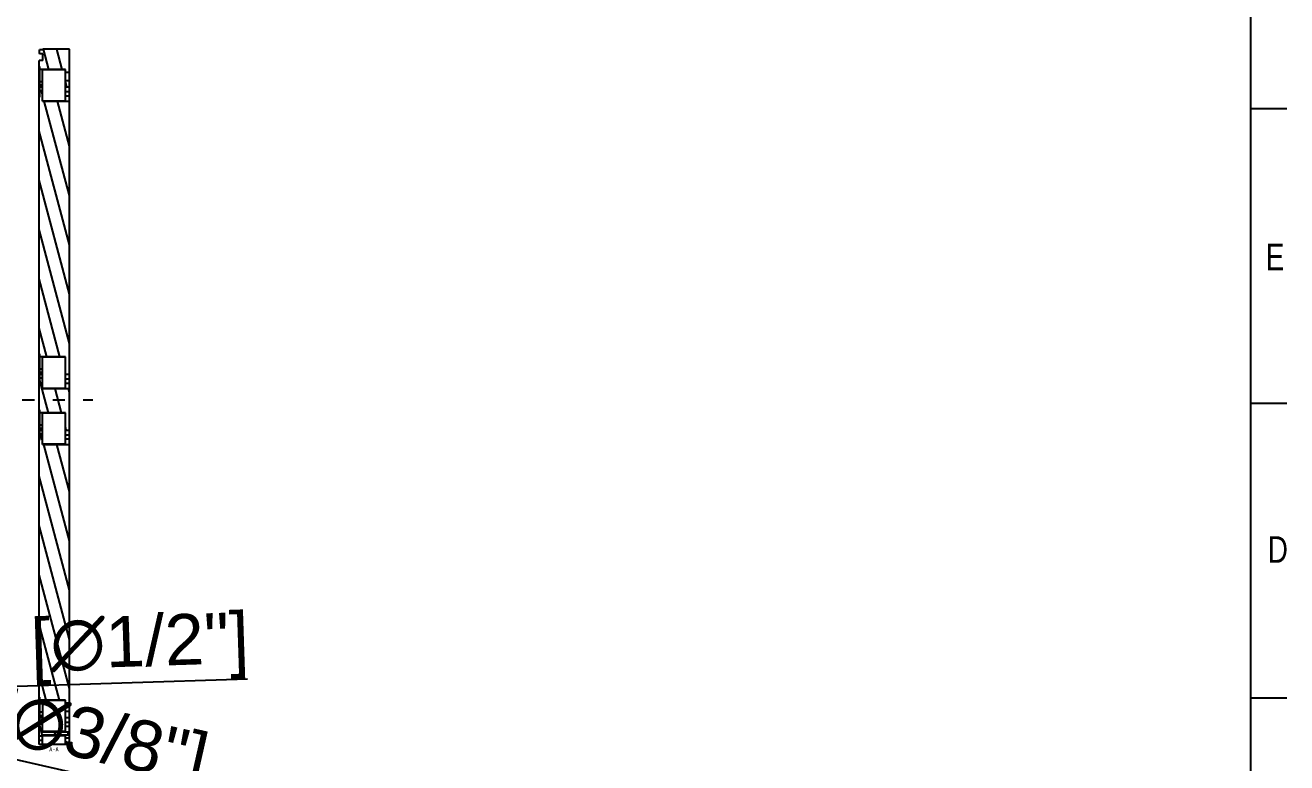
# Model space of a CAD drawing. Header units: millimetres. Extents: x 1409 to 26878, y 589 to 5187.
# Drawn here: x 12256 to 13496, y 1394 to 2120 of the extents above; entities that cross this region are included whole.
import ezdxf

# ---------------------------------------------------------------- set-up
doc = ezdxf.new("R2010")
doc.units = ezdxf.units.MM
doc.linetypes.add('ACAD_ISO03W100', pattern=[30, 12, -18])
doc.linetypes.add('CENTER', pattern=[0.6, 0.375, -0.075, 0.075, -0.075])
doc.layers.add('02___PRT_ALL_AXES', color=7, linetype='Continuous')
doc.layers.add('center', color=1, linetype='CENTER')
doc.styles.add('CKSTANDARD', font='arial.ttf')
doc.styles.add('Roamns', font='romans.shx')
doc.styles.get("Standard").update_dxf_attribs({"font": 'arial.ttf'})
doc.dimstyles.new('ISO-25', dxfattribs={"dimtxt": 50, "dimasz": 50, "dimexe": 1.25, "dimexo": 0.625, "dimtad": 1, "dimtxsty": 'Standard', "dimcen": 2.5, "dimadec": 0, "dimazin": 0, "dimtfac": 1, "dimtmove": 0, "dimatfit": 3, "dimfxl": 1, "dimarcsym": 0})

# ---------------------------------------------------------------- blocks, each defined once
blk = doc.blocks.new('standard template')
for p, q in [((37812, 21062), (37409, 21062)), ((37812, 17790), (37409, 17790)), ((37812, 14517), (37409, 14517))]:
    blk.add_line(p, q)
at = {"color": 7}
blk.add_lwpolyline([(456, 6674), (456, 5964), (456, 5254), (456, 30226), (37409, 30226), (37409, 5254)], dxfattribs=at)
at = {"style": 'CKSTANDARD', "width": 0.75}
for s, p in [('E', (37578, 19270)), ('D', (37601, 16020))]:
    blk.add_text(s, height=295, dxfattribs=at).set_placement(p)
at = {"style": 'Roamns'}
for tag, p in [('PAGE_NAME', (27466, 7594)), ('PROJECT_NAME', (27466, 6884)), ('DRAWN_NAME', (27466, 6174)), ('VERSION', (34241, 6174)), ('SELECT_DATA', (27466, 5464)), ('PAGE_NUMBER', (34241, 5464))]:
    blk.add_attdef(tag, p, '', height=285, dxfattribs=at)
blk = doc.blocks.new('*D66')
at = {"color": 0, "lineweight": -2, "transparency": 16777216}
for p, q in [((11954.5, 1463.3), (11905.8, 1474.4)), ((12003.3, 1452.3), (12011.1, 1450.5)), ((12422.2, 1357.6), (12059.9, 1439.5))]:
    blk.add_line(p, q, dxfattribs=at)
at = {"color": 0, "transparency": 16777216}
for points in [[(11956.4, 1471.5), (11952.7, 1455.2), (12003.3, 1452.3)], [(12061.7, 1447.6), (12058, 1431.4), (12011.1, 1450.5)]]:
    blk.add_solid(points, dxfattribs=at)
at = {"layer": 'Defpoints', "color": 0, "transparency": 16777216}
for p in [(12003.3, 1452.3), (12011.1, 1450.5)]:
    blk.add_point(p, dxfattribs=at)
at = {"color": 0, "transparency": 16777216, "insert": (12272.8, 1425.7), "char_height": 50, "attachment_point": 5, "rotation": 347.2603}
blk.add_mtext('∅8 [∅3/8"]', dxfattribs=at)
blk = doc.blocks.new('*D67')
at = {"color": 0, "lineweight": -2, "transparency": 16777216}
for p, q in [((12474.3, 1476.6), (12064.2, 1463.3)), ((11950.2, 1459.6), (11900.3, 1457.9)), ((12000.2, 1461.2), (12014.2, 1461.7))]:
    blk.add_line(p, q, dxfattribs=at)
at = {"color": 0, "transparency": 16777216}
for points in [[(11950, 1467.9), (11950.5, 1451.2), (12000.2, 1461.2)], [(12063.9, 1471.6), (12064.4, 1455), (12014.2, 1461.7)]]:
    blk.add_solid(points, dxfattribs=at)
at = {"layer": 'Defpoints', "color": 0, "transparency": 16777216}
for p in [(12000.2, 1461.2), (12014.2, 1461.7)]:
    blk.add_point(p, dxfattribs=at)
at = {"color": 0, "transparency": 16777216, "insert": (12293.1, 1504.2), "char_height": 50, "attachment_point": 5, "rotation": 1.8659}
blk.add_mtext('∅14 [∅1/2"]', dxfattribs=at)

msp = doc.modelspace()

# ---------------------------------------------------------------- hatches: boundary and pattern name
at = {"linetype": 'Continuous', "lineweight": -3}
h = msp.add_hatch(dxfattribs=at)
h.set_pattern_fill('DEFAULT__1', color=2, scale=12.548463, angle=285, style=0, pattern_type=0)
h.set_pattern_definition([(285, (11771.992, 138.374), (12.120884, 3.24778), [])])
edge = h.paths.add_edge_path()
edge.add_line((12272.8273, 1412.4517), (12269.3273, 1412.4517))
edge.add_line((12269.3273, 1416.3517), (12269.3273, 1412.4517))
edge.add_line((12272.8273, 1416.3517), (12269.3273, 1416.3517))
edge.add_line((12272.8273, 1416.3517), (12272.8273, 1412.4517))
edge = h.paths.add_edge_path()
edge.add_line((12299.3273, 2095.9517), (12299.3273, 2072.9517))
edge.add_line((12299.3273, 2072.9517), (12295.3273, 2072.9517))
edge.add_line((12295.3273, 2075.9517), (12295.3273, 2072.9517))
edge.add_line((12295.3273, 2075.9517), (12270.1273, 2075.9517))
edge.add_line((12270.1273, 2075.9517), (12270.1273, 2078.9517))
edge.add_line((12270.1273, 2078.9517), (12269.3273, 2078.9517))
edge.add_line((12269.3273, 2084.9517), (12269.3273, 2078.9517))
edge.add_line((12273.0273, 2084.9517), (12269.3273, 2084.9517))
edge.add_line((12273.0273, 2084.9517), (12273.0273, 2091.4517))
edge.add_line((12273.0273, 2091.4517), (12269.8273, 2091.4517))
edge.add_line((12269.3273, 2091.9517), (12269.8273, 2091.4517))
edge.add_line((12269.3273, 2094.9517), (12269.3273, 2091.9517))
edge.add_line((12269.3273, 2094.9517), (12269.8273, 2095.4517))
edge.add_line((12273.0273, 2095.4517), (12269.8273, 2095.4517))
edge.add_line((12273.0273, 2095.4517), (12273.0273, 2095.9517))
edge.add_line((12299.3273, 2095.9517), (12273.0273, 2095.9517))
edge = h.paths.add_edge_path()
edge.add_line((12299.3273, 2064.9517), (12299.3273, 2058.9517))
edge.add_line((12295.3273, 2058.9517), (12299.3273, 2058.9517))
edge.add_line((12295.3273, 2064.9517), (12295.3273, 2058.9517))
edge.add_line((12299.3273, 2064.9517), (12295.3273, 2064.9517))
edge = h.paths.add_edge_path()
edge.add_line((12299.3273, 2044.9517), (12299.3273, 1776.4517))
edge.add_line((12295.3273, 1776.4517), (12299.3273, 1776.4517))
edge.add_line((12295.3273, 1793.4517), (12295.3273, 1776.4517))
edge.add_line((12295.3273, 1793.4517), (12270.1273, 1793.4517))
edge.add_line((12270.1273, 1793.4517), (12270.1273, 1796.4517))
edge.add_line((12270.1273, 1796.4517), (12269.3273, 1796.4517))
edge.add_line((12269.3273, 2048.9517), (12269.3273, 1796.4517))
edge.add_line((12270.1273, 2048.9517), (12269.3273, 2048.9517))
edge.add_line((12270.1273, 2048.9517), (12270.1273, 2054.9517))
edge.add_line((12272.8273, 2054.9517), (12270.1273, 2054.9517))
edge.add_line((12272.8273, 2054.9517), (12272.8273, 2044.9517))
edge.add_line((12272.8273, 2044.9517), (12299.3273, 2044.9517))
edge = h.paths.add_edge_path()
edge.add_line((12299.3273, 1762.4517), (12299.3273, 1721.4517))
edge.add_line((12295.3273, 1721.4517), (12299.3273, 1721.4517))
edge.add_line((12295.3273, 1738.4517), (12295.3273, 1721.4517))
edge.add_line((12295.3273, 1738.4517), (12270.1273, 1738.4517))
edge.add_line((12270.1273, 1738.4517), (12270.1273, 1741.4517))
edge.add_line((12270.1273, 1741.4517), (12269.3273, 1741.4517))
edge.add_line((12269.3273, 1766.4517), (12269.3273, 1741.4517))
edge.add_line((12270.1273, 1766.4517), (12269.3273, 1766.4517))
edge.add_line((12270.1273, 1766.4517), (12270.1273, 1772.4517))
edge.add_line((12272.8273, 1772.4517), (12270.1273, 1772.4517))
edge.add_line((12272.8273, 1772.4517), (12272.8273, 1762.4517))
edge.add_line((12272.8273, 1762.4517), (12299.3273, 1762.4517))
edge = h.paths.add_edge_path()
edge.add_line((12299.3273, 1707.4517), (12299.3273, 1452.9517))
edge.add_line((12299.3273, 1452.9517), (12295.3273, 1452.9517))
edge.add_line((12295.3273, 1455.9517), (12295.3273, 1452.9517))
edge.add_line((12295.3273, 1455.9517), (12270.1273, 1455.9517))
edge.add_line((12270.1273, 1455.9517), (12270.1273, 1458.9517))
edge.add_line((12270.1273, 1458.9517), (12269.3273, 1458.9517))
edge.add_line((12269.3273, 1711.4517), (12269.3273, 1458.9517))
edge.add_line((12270.1273, 1711.4517), (12269.3273, 1711.4517))
edge.add_line((12270.1273, 1711.4517), (12270.1273, 1717.4517))
edge.add_line((12272.8273, 1717.4517), (12270.1273, 1717.4517))
edge.add_line((12272.8273, 1717.4517), (12272.8273, 1707.4517))
edge.add_line((12272.8273, 1707.4517), (12299.3273, 1707.4517))
edge = h.paths.add_edge_path()
edge.add_line((12272.8273, 1434.9517), (12272.8273, 1424.9517))
edge.add_line((12272.8273, 1424.9517), (12299.3273, 1424.9517))
edge.add_line((12299.3273, 1424.9517), (12299.3273, 1421.9517))
edge.add_line((12272.8273, 1421.9517), (12299.3273, 1421.9517))
edge.add_line((12272.8273, 1421.9517), (12272.8273, 1420.5517))
edge.add_line((12272.8273, 1420.5517), (12269.3273, 1420.5517))
edge.add_line((12269.3273, 1428.9517), (12269.3273, 1420.5517))
edge.add_line((12270.1273, 1428.9517), (12269.3273, 1428.9517))
edge.add_line((12270.1273, 1428.9517), (12270.1273, 1434.9517))
edge.add_line((12272.8273, 1434.9517), (12270.1273, 1434.9517))
edge = h.paths.add_edge_path()
edge.add_line((12295.3273, 1444.9517), (12295.3273, 1438.9517))
edge.add_line((12299.3273, 1444.9517), (12295.3273, 1444.9517))
edge.add_line((12299.3273, 1444.9517), (12299.3273, 1438.9517))
edge.add_line((12295.3273, 1438.9517), (12299.3273, 1438.9517))

# ---------------------------------------------------------------- linework, layer by layer
at = {"color": 7, "linetype": 'Continuous', "lineweight": -3}
for p, q in [((12269.3273, 2094.9517), (12269.8273, 2095.4517)), ((12269.3273, 2094.9517), (12269.3273, 2091.9517)), ((12269.3273, 2091.9517), (12269.8273, 2091.4517)), ((12269.3273, 1448.9517), (12269.3273, 2084.9517)), ((12273.0273, 2084.9517), (12269.3273, 2084.9517)), ((12273.0273, 2095.4517), (12269.8273, 2095.4517)), ((12273.0273, 2091.4517), (12269.8273, 2091.4517)), ((12273.0273, 2095.4517), (12273.0273, 2095.9517)), ((12299.3273, 2095.9517), (12273.0273, 2095.9517)), ((12273.0273, 2084.9517), (12273.0273, 2091.4517)), ((12299.3273, 1412.4517), (12299.3273, 2095.9517)), ((12270.1273, 2078.9517), (12269.3273, 2078.9517)), ((12270.1273, 2048.9517), (12270.1273, 2078.9517)), ((12295.3273, 2075.9517), (12270.1273, 2075.9517)), ((12272.8273, 2044.9517), (12272.8273, 2075.6599)), ((12295.3273, 2075.6599), (12272.8273, 2075.6599)), ((12295.3273, 2045.3692), (12295.3273, 2075.9517)), ((12299.3273, 2072.9517), (12295.3273, 2072.9517)), ((12269.3273, 2068.9517), (12270.1273, 2068.9517)), ((12270.1273, 2064.3217), (12272.8273, 2064.3217)), ((12270.1273, 2061.0145), (12272.8273, 2061.0145)), ((12299.3273, 2064.9517), (12295.3273, 2064.9517)), ((12269.3273, 2058.9517), (12272.8273, 2058.9517)), ((12270.1273, 2048.9517), (12269.3273, 2048.9517)), ((12272.8273, 2054.9517), (12270.1273, 2054.9517)), ((12295.3273, 2058.9517), (12299.3273, 2058.9517)), ((12299.3273, 2053.9517), (12295.3273, 2053.9517)), ((12299.3273, 2049.9517), (12295.3273, 2049.9517)), ((12272.8273, 2045.3692), (12295.3273, 2045.3692)), ((12272.8273, 2044.9517), (12299.3273, 2044.9517)), ((12270.1273, 1796.4517), (12269.3273, 1796.4517)), ((12270.1273, 1766.4517), (12270.1273, 1796.4517)), ((12295.3273, 1793.4517), (12270.1273, 1793.4517)), ((12272.8273, 1762.4517), (12272.8273, 1793.1599)), ((12295.3273, 1793.1599), (12272.8273, 1793.1599)), ((12295.3273, 1762.8692), (12295.3273, 1793.4517)), ((12269.3273, 1786.4517), (12270.1273, 1786.4517)), ((12269.3273, 1776.4517), (12272.8273, 1776.4517)), ((12270.1273, 1781.8217), (12272.8273, 1781.8217)), ((12270.1273, 1778.5145), (12272.8273, 1778.5145)), ((12295.3273, 1776.4517), (12299.3273, 1776.4517)), ((12270.1273, 1766.4517), (12269.3273, 1766.4517)), ((12272.8273, 1772.4517), (12270.1273, 1772.4517)), ((12272.8273, 1762.8692), (12295.3273, 1762.8692)), ((12272.8273, 1762.4517), (12299.3273, 1762.4517)), ((12299.3273, 1771.4517), (12295.3273, 1771.4517)), ((12299.3273, 1767.4517), (12295.3273, 1767.4517)), ((12270.1273, 1741.4517), (12269.3273, 1741.4517)), ((12270.1273, 1711.4517), (12270.1273, 1741.4517)), ((12295.3273, 1738.4517), (12270.1273, 1738.4517)), ((12272.8273, 1707.4517), (12272.8273, 1738.1599)), ((12295.3273, 1738.1599), (12272.8273, 1738.1599)), ((12295.3273, 1707.8692), (12295.3273, 1738.4517)), ((12269.3273, 1731.4517), (12270.1273, 1731.4517)), ((12270.1273, 1726.8217), (12272.8273, 1726.8217)), ((12269.3273, 1721.4517), (12272.8273, 1721.4517)), ((12270.1273, 1723.5145), (12272.8273, 1723.5145)), ((12272.8273, 1717.4517), (12270.1273, 1717.4517)), ((12295.3273, 1721.4517), (12299.3273, 1721.4517)), ((12299.3273, 1716.4517), (12295.3273, 1716.4517)), ((12299.3273, 1712.4517), (12295.3273, 1712.4517)), ((12270.1273, 1711.4517), (12269.3273, 1711.4517)), ((12272.8273, 1707.8692), (12295.3273, 1707.8692)), ((12272.8273, 1707.4517), (12299.3273, 1707.4517)), ((12270.1273, 1458.9517), (12269.3273, 1458.9517)), ((12270.1273, 1444.3217), (12270.1273, 1458.9517)), ((12295.3273, 1455.9517), (12270.1273, 1455.9517)), ((12295.3273, 1455.6599), (12272.8273, 1455.6599)), ((12295.3273, 1425.3692), (12295.3273, 1455.9517)), ((12299.3273, 1452.9517), (12295.3273, 1452.9517)), ((12299.3273, 1444.9517), (12295.3273, 1444.9517)), ((12269.3273, 1412.4517), (12269.3273, 1438.9517)), ((12270.1273, 1428.9517), (12269.3273, 1428.9517)), ((12270.1273, 1428.9517), (12270.1273, 1438.9517)), ((12272.8273, 1434.9517), (12270.1273, 1434.9517)), ((12272.8273, 1424.9517), (12272.8273, 1438.9517)), ((12295.3273, 1438.9517), (12299.3273, 1438.9517)), ((12299.3273, 1433.9517), (12295.3273, 1433.9517)), ((12299.3273, 1429.9517), (12295.3273, 1429.9517)), ((12272.8273, 1420.5517), (12269.3273, 1420.5517)), ((12272.8273, 1416.3517), (12269.3273, 1416.3517)), ((12272.8273, 1425.3692), (12295.3273, 1425.3692)), ((12272.8273, 1424.9517), (12299.3273, 1424.9517)), ((12272.8273, 1421.9517), (12299.3273, 1421.9517)), ((12272.8273, 1412.4517), (12272.8273, 1421.9517)), ((12272.8273, 1421.324), (12295.3273, 1421.324)), ((12295.3273, 1412.4517), (12295.3273, 1421.324)), ((12299.3273, 1418.4517), (12295.3273, 1418.4517)), ((12299.3273, 1412.4517), (12269.3273, 1412.4517))]:
    msp.add_line(p, q, dxfattribs=at)
at = {"layer": '02___PRT_ALL_AXES', "color": 7, "linetype": 'Continuous', "lineweight": -3}
for p, q in [((12272.8273, 1455.6599), (12272.8273, 1438.9517)), ((12269.3273, 1448.9517), (12270.1273, 1448.9517)), ((12269.3273, 1438.9517), (12269.3273, 1448.9517)), ((12270.1273, 1444.3217), (12272.8273, 1444.3217)), ((12270.1273, 1438.9517), (12270.1273, 1444.3217)), ((12270.1273, 1441.0145), (12272.8273, 1441.0145)), ((12269.3273, 1438.9517), (12272.8273, 1438.9517))]:
    msp.add_line(p, q, dxfattribs=at)
at = {"layer": 'center', "linetype": 'ACAD_ISO03W100', "lineweight": -3}
msp.add_line((12252.8729, 1751.2017), (12322.2105, 1751.2017), dxfattribs=at)

# ---------------------------------------------------------------- block references
at = {"lineweight": -3, "transparency": 33554595, "xscale": 0.0885002660397285, "yscale": 0.0885002660397285, "zscale": 0.0885002660397285}
msp.add_blockref('standard template', (10150.0666, 173.2812), dxfattribs=at)

# ---------------------------------------------------------------- texts
at = {"color": 2, "linetype": 'Continuous', "lineweight": -3, "insert": (12288.6768, 1409.5224), "char_height": 3.96875, "width": 100.0125, "attachment_point": 3, "line_spacing_factor": 0.9}
msp.add_mtext('{\\fSimSun|b0|i0|c134|p2;A-A}', dxfattribs=at)

# ---------------------------------------------------------------- dimensions: what is measured, and where the dimension line sits
for p1, p2, picture, middle in [((12000.1998, 1461.1983), (12014.1924, 1461.6541), '*D67', (12293.1317, 1504.2456)), ((12003.2946, 1452.3083), (12011.0976, 1450.5441), '*D66', (12272.8175, 1425.7042))]:
    dim = msp.add_diameter_dim_2p(p1=p1, p2=p2, dimstyle='ISO-25')
    dim.commit()
    dim.dimension.update_dxf_attribs({"geometry": picture, "text_midpoint": middle})

doc.saveas('drawing.dxf')
